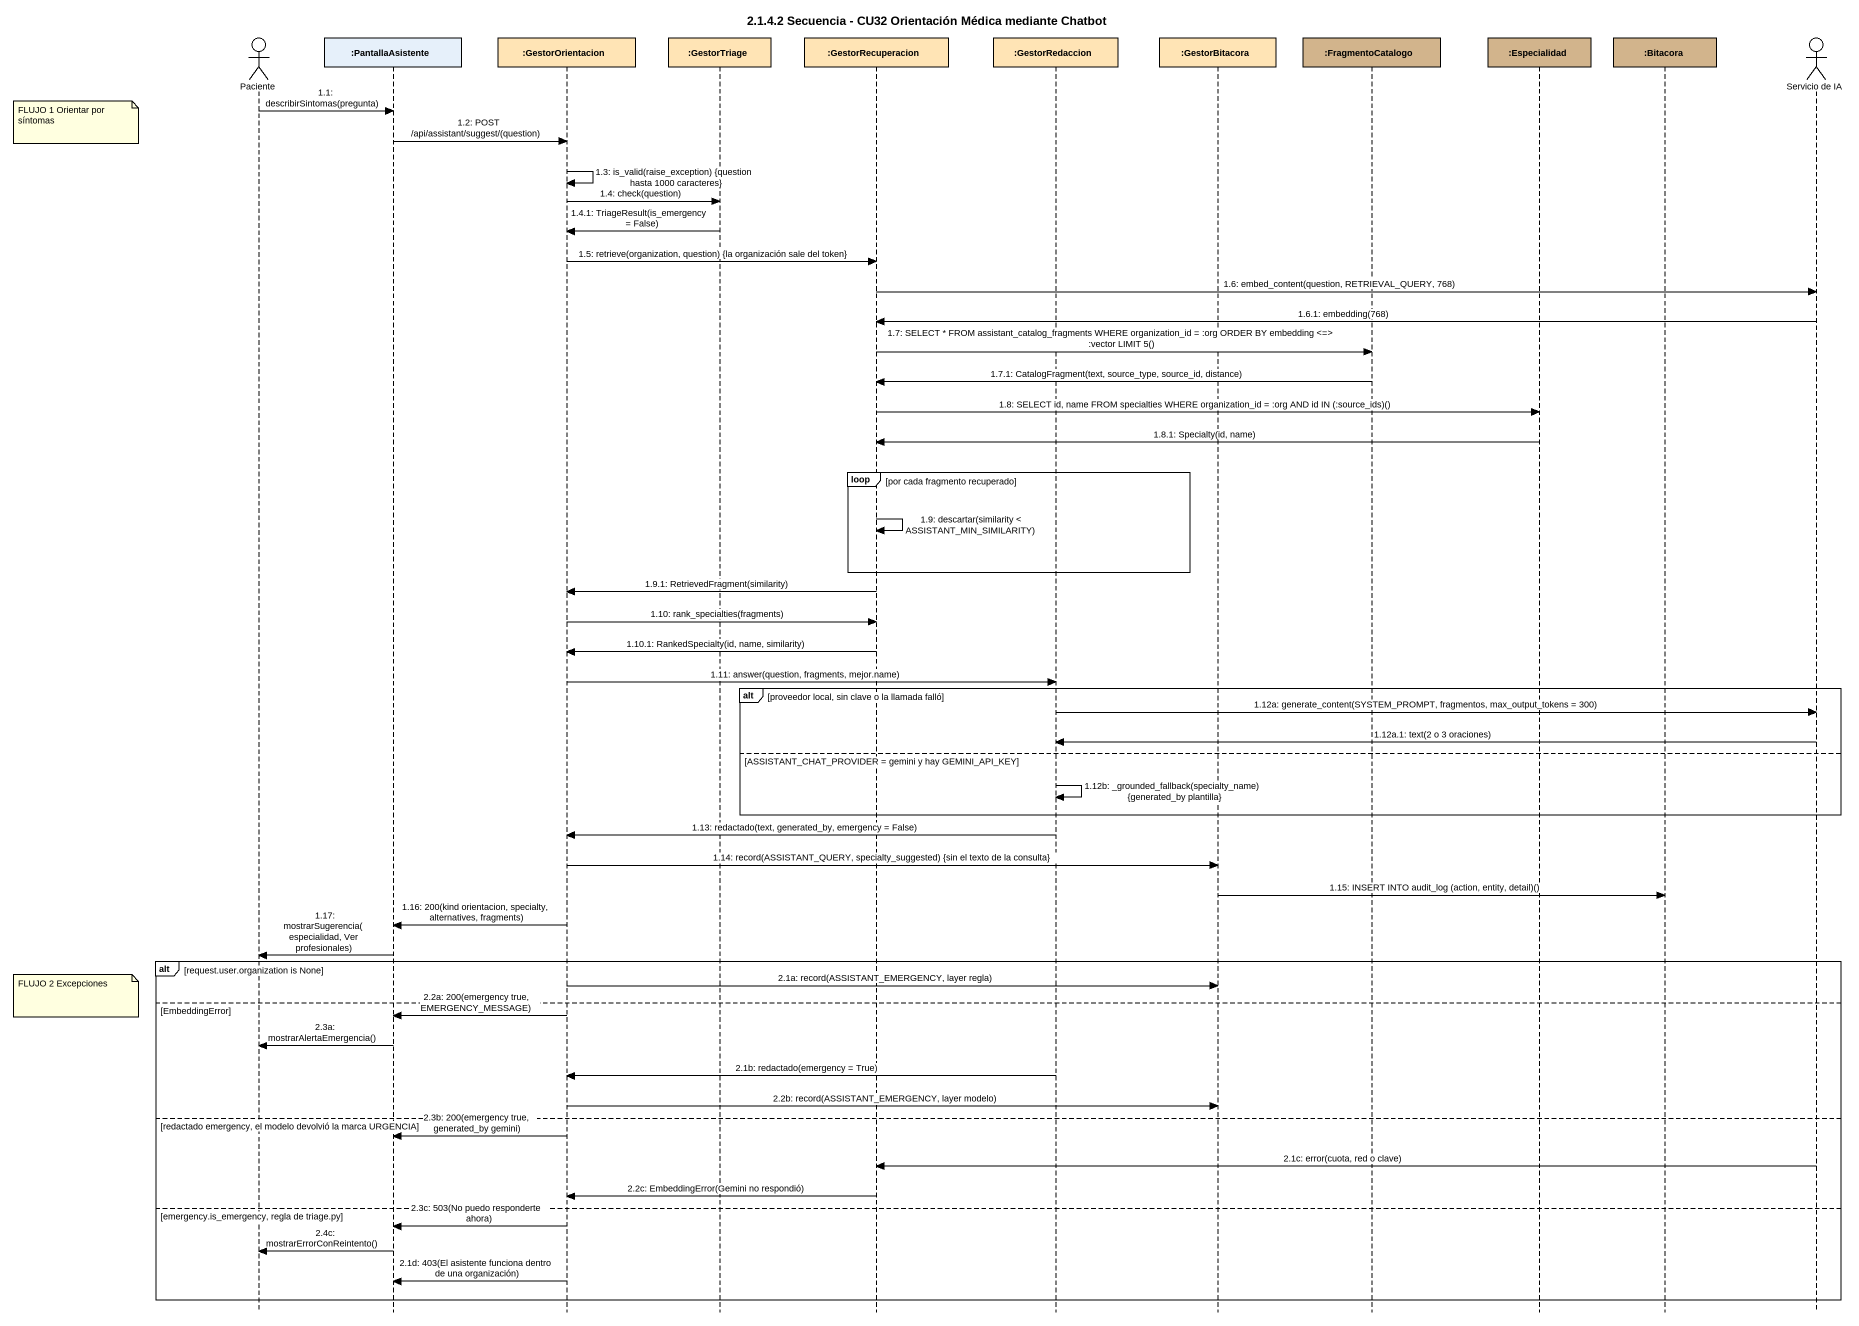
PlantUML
@startuml
title 2.1.4.2 Secuencia - CU32 Orientación Médica mediante Chatbot
hide footbox
actor Paciente
participant ":PantallaAsistente" as PantallaAsistente
participant ":GestorOrientacion" as GestorOrientacion #FFE4B5
participant ":GestorTriage" as GestorTriage #FFE4B5
participant ":GestorRecuperacion" as GestorRecuperacion #FFE4B5
participant ":GestorRedaccion" as GestorRedaccion #FFE4B5
participant ":GestorBitacora" as GestorBitacora #FFE4B5
participant ":FragmentoCatalogo" as FragmentoCatalogo #D2B48C
participant ":Especialidad" as Especialidad #D2B48C
participant ":Bitacora" as Bitacora #D2B48C
actor "Servicio de IA" as Servicio_de_IA

Paciente -> PantallaAsistente : 1.1: describirSintomas(pregunta)
note left of Paciente : FLUJO 1 Orientar por síntomas
PantallaAsistente -> GestorOrientacion : 1.2: POST /api/assistant/suggest/(question)
GestorOrientacion -> GestorOrientacion : 1.3: is_valid(raise_exception) {question hasta 1000 caracteres}
GestorOrientacion -> GestorTriage : 1.4: check(question)
GestorTriage -> GestorOrientacion : 1.4.1: TriageResult(is_emergency = False)
GestorOrientacion -> GestorRecuperacion : 1.5: retrieve(organization, question) {la organización sale del token}
GestorRecuperacion -> Servicio_de_IA : 1.6: embed_content(question, RETRIEVAL_QUERY, 768)
Servicio_de_IA -> GestorRecuperacion : 1.6.1: embedding(768)
GestorRecuperacion -> FragmentoCatalogo : 1.7: SELECT * FROM assistant_catalog_fragments WHERE organization_id = :org ORDER BY embedding <=> :vector LIMIT 5()
FragmentoCatalogo -> GestorRecuperacion : 1.7.1: CatalogFragment(text, source_type, source_id, distance)
GestorRecuperacion -> Especialidad : 1.8: SELECT id, name FROM specialties WHERE organization_id = :org AND id IN (:source_ids)()
Especialidad -> GestorRecuperacion : 1.8.1: Specialty(id, name)
loop por cada fragmento recuperado
  GestorRecuperacion -> GestorRecuperacion : 1.9: descartar(similarity < ASSISTANT_MIN_SIMILARITY)
end
GestorRecuperacion -> GestorOrientacion : 1.9.1: RetrievedFragment(similarity)
GestorOrientacion -> GestorRecuperacion : 1.10: rank_specialties(fragments)
GestorRecuperacion -> GestorOrientacion : 1.10.1: RankedSpecialty(id, name, similarity)
GestorOrientacion -> GestorRedaccion : 1.11: answer(question, fragments, mejor.name)
alt proveedor local, sin clave o la llamada falló
  GestorRedaccion -> Servicio_de_IA : 1.12a: generate_content(SYSTEM_PROMPT, fragmentos, max_output_tokens = 300)
  Servicio_de_IA -> GestorRedaccion : 1.12a.1: text(2 o 3 oraciones)
else ASSISTANT_CHAT_PROVIDER = gemini y hay GEMINI_API_KEY
  GestorRedaccion -> GestorRedaccion : 1.12b: _grounded_fallback(specialty_name) {generated_by plantilla}
end
GestorRedaccion -> GestorOrientacion : 1.13: redactado(text, generated_by, emergency = False)
GestorOrientacion -> GestorBitacora : 1.14: record(ASSISTANT_QUERY, specialty_suggested) {sin el texto de la consulta}
GestorBitacora -> Bitacora : 1.15: INSERT INTO audit_log (action, entity, detail)()
GestorOrientacion -> PantallaAsistente : 1.16: 200(kind orientacion, specialty, alternatives, fragments)
PantallaAsistente -> Paciente : 1.17: mostrarSugerencia(especialidad, Ver profesionales)
alt request.user.organization is None
  GestorOrientacion -> GestorBitacora : 2.1a: record(ASSISTANT_EMERGENCY, layer regla)
  note left of Paciente : FLUJO 2 Excepciones
else EmbeddingError
  GestorOrientacion -> PantallaAsistente : 2.2a: 200(emergency true, EMERGENCY_MESSAGE)
  PantallaAsistente -> Paciente : 2.3a: mostrarAlertaEmergencia()
  GestorRedaccion -> GestorOrientacion : 2.1b: redactado(emergency = True)
  GestorOrientacion -> GestorBitacora : 2.2b: record(ASSISTANT_EMERGENCY, layer modelo)
else redactado emergency, el modelo devolvió la marca URGENCIA
  GestorOrientacion -> PantallaAsistente : 2.3b: 200(emergency true, generated_by gemini)
  Servicio_de_IA -> GestorRecuperacion : 2.1c: error(cuota, red o clave)
  GestorRecuperacion -> GestorOrientacion : 2.2c: EmbeddingError(Gemini no respondió)
else emergency.is_emergency, regla de triage.py
  GestorOrientacion -> PantallaAsistente : 2.3c: 503(No puedo responderte ahora)
  PantallaAsistente -> Paciente : 2.4c: mostrarErrorConReintento()
  GestorOrientacion -> PantallaAsistente : 2.1d: 403(El asistente funciona dentro de una organización)
end
@enduml
